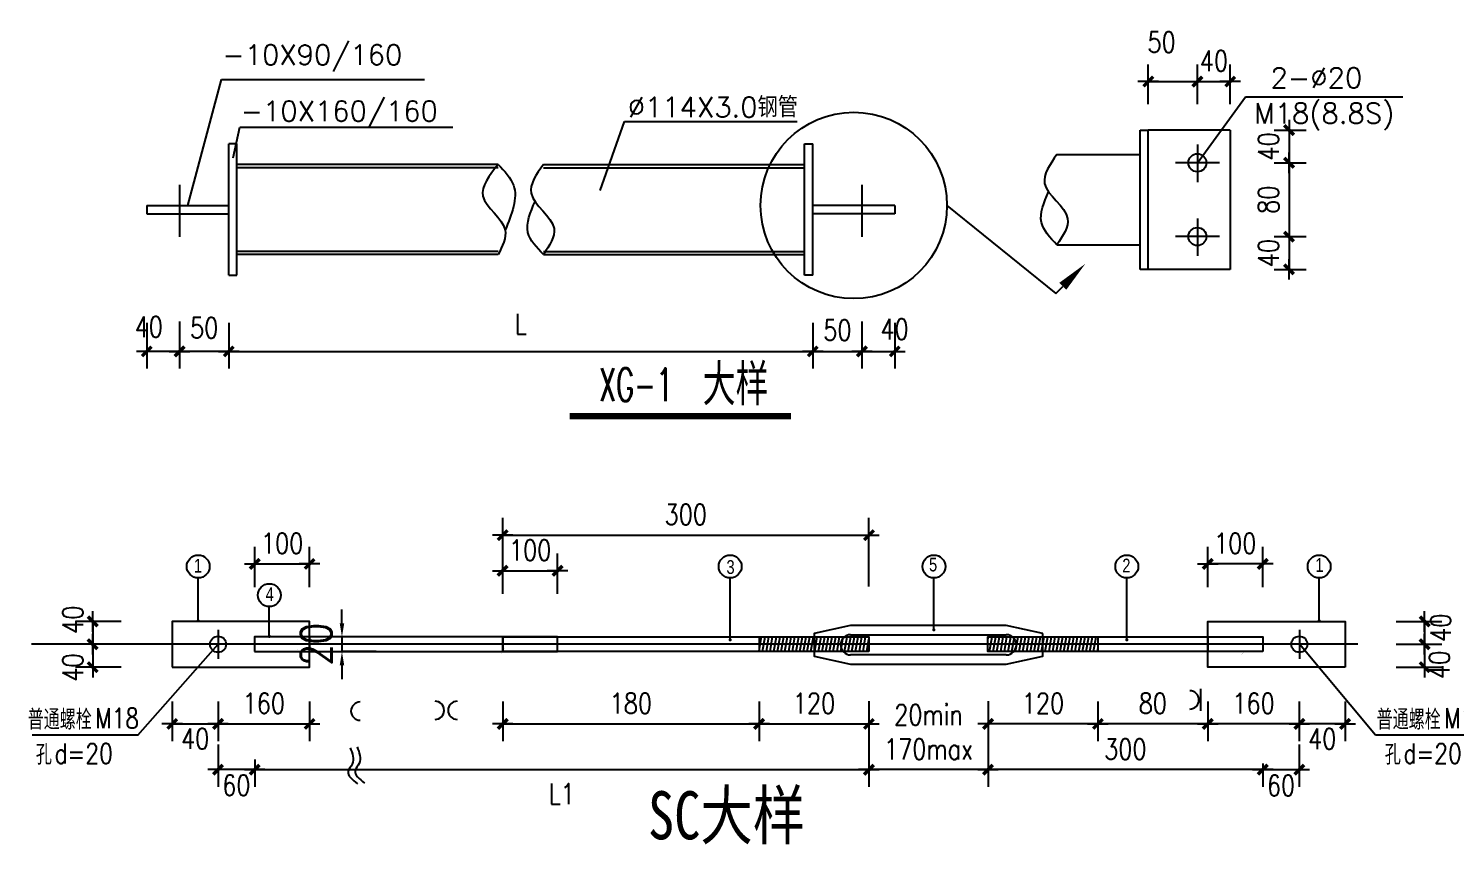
# Model space of a CAD drawing. Extents: x 31695611 to 39053694, y -59225 to 904195.
# Drawn here: x 39022464 to 39043241, y 795111 to 806994 of the extents above; entities that cross this region are included whole.
import ezdxf

# ---------------------------------------------------------------- set-up
doc = ezdxf.new("R2010")
doc.units = 0
doc.header["$LTSCALE"] = 1000
doc.header["$MEASUREMENT"] = 0
for name, pattern in [('ACAD_ISO02W100', [15, 12, -3]), ('ACAD_ISO04W100', [30.5, 24, -3, 0.5, -3]), ('CENTER', [2, 1.25, -0.25, 0.25, -0.25])]:
    doc.linetypes.add(name, pattern=pattern)
doc.layers.get('0').update_dxf_attribs({"linetype": 'CONTINUOUS'})
doc.layers.get('DEFPOINTS').update_dxf_attribs({"linetype": 'CONTINUOUS'})
for name, color, linetype in [('DIANH', 6, 'CENTER'), ('GREEN', 3, 'CONTINUOUS'), ('LAYER1', 7, 'ACAD_ISO04W100'), ('LAYER2', 3, 'CONTINUOUS'), ('LAYER3', 6, 'CONTINUOUS'), ('LAYER4', 3, 'CONTINUOUS'), ('LAYER5', 5, 'CONTINUOUS'), ('LAYER6', 4, 'CONTINUOUS'), ('PUB_DIM', 3, 'CONTINUOUS'), ('标注', 4, 'CONTINUOUS'), ('轴线', 253, 'CONTINUOUS'), ('门窗', 4, 'CONTINUOUS')]:
    doc.layers.add(name, color=color, linetype=linetype)
doc.styles.add('-宋体', font='', dxfattribs={"width": 0.8})
doc.styles.add('_HZTXT', font='txt.shx', dxfattribs={"width": 0.8, "bigfont": 'hztxt.shx'})
doc.styles.add('_SIMPLEX', font='SIMPLEX', dxfattribs={"width": 0.8})
doc.styles.add('DIM_FONT', font='SIMPLEX.shx', dxfattribs={"width": 0.8})
doc.styles.add('中西', font='romans.shx', dxfattribs={"width": 0.8, "height": 350, "bigfont": 'hztxt.shx'})
doc.styles.add('幼圆', font='SIMYOU.TTF')
doc.styles.add('标注', font='romans.shx', dxfattribs={"width": 0.8, "height": 450, "bigfont": 'hztxt.shx'})
doc.styles.get('-宋体').set_extended_font_data('SimSun')
doc.dimstyles.new('DIMN', dxfattribs={"dimtxt": 300, "dimasz": 1, "dimexe": 250, "dimexo": 300, "dimgap": 150, "dimtad": 1, "dimdec": 0, "dimzin": 0, "dimtxsty": 'DIM_FONT', "dimblk": '_DIMX', "dimcen": 0.09, "dimclrt": 7, "dimazin": 3, "dimtfac": 1, "dimtdec": 0, "dimtix": 1, "dimtmove": 0, "dimatfit": 3, "dimtolj": 1, "dimtzin": 0})
doc.dimstyles.new('ISO-25', dxfattribs={"dimtxt": 2.5, "dimasz": 200, "dimexe": 1.25, "dimexo": 0.625, "dimgap": 100, "dimtad": 1, "dimdec": 0, "dimtxsty": '标注', "dimcen": 2.5, "dimazin": 3, "dimtfac": 1, "dimtdec": 0, "dimtmove": 0, "dimatfit": 3})
pattern_1 = [(260, (39140248.58, 811597.06), (52.52308, -9.261236), [])]

# ---------------------------------------------------------------- blocks, each defined once
blk = doc.blocks.new('_DIMX')
blk.add_line((-150, 0), (150, 0))
at = {"const_width": 50}
blk.add_lwpolyline([(-70, -70), (70, 70)], dxfattribs=at)
blk = doc.blocks.new('*D38')
at = {"layer": 'DEFPOINTS', "color": 0}
for p in [(39040968, 796867), (39040435, 796534), (39040968, 796201)]:
    blk.add_point(p, dxfattribs=at)
at = {"layer": 'PUB_DIM', "color": 0}
for p, q in [((39040968, 796567), (39040968, 795951)), ((39040435, 796234), (39040435, 795951)), ((39040436, 796201), (39040967, 796201))]:
    blk.add_line(p, q, dxfattribs=at)
at = {"layer": 'PUB_DIM', "color": 0, "rotation": 180}
blk.add_blockref('_DIMX', (39040435, 796201), dxfattribs=at)
at = {"layer": 'PUB_DIM', "color": 0}
blk.add_blockref('_DIMX', (39040968, 796201), dxfattribs=at)
at = {"layer": 'PUB_DIM', "color": 7, "insert": (39040701, 795971), "char_height": 300, "attachment_point": 5, "style": 'DIM_FONT'}
blk.add_mtext('\\A1;60', dxfattribs=at)
blk = doc.blocks.new('*D39')
at = {"layer": 'DEFPOINTS', "color": 0}
for p in [(39040968, 797493), (39041635, 797493), (39040968, 796867)]:
    blk.add_point(p, dxfattribs=at)
at = {"layer": 'PUB_DIM', "color": 0}
for p, q in [((39040968, 797193), (39040968, 796617)), ((39041635, 797193), (39041635, 796617)), ((39041634, 796867), (39040969, 796867))]:
    blk.add_line(p, q, dxfattribs=at)
at = {"layer": 'PUB_DIM', "color": 0, "rotation": 180}
blk.add_blockref('_DIMX', (39040968, 796867), dxfattribs=at)
at = {"layer": 'PUB_DIM', "color": 0}
blk.add_blockref('_DIMX', (39041635, 796867), dxfattribs=at)
at = {"layer": 'PUB_DIM', "color": 7, "insert": (39041301, 796650), "char_height": 300, "attachment_point": 5, "style": 'DIM_FONT'}
blk.add_mtext('\\A1;40', dxfattribs=at)
blk = doc.blocks.new('*D40')
at = {"layer": 'DEFPOINTS', "color": 0}
for p in [(39039635, 797493), (39040968, 797493), (39039635, 796867)]:
    blk.add_point(p, dxfattribs=at)
at = {"layer": 'PUB_DIM', "color": 0}
for p, q in [((39039635, 797193), (39039635, 796617)), ((39040968, 797193), (39040968, 796617)), ((39040967, 796867), (39039636, 796867))]:
    blk.add_line(p, q, dxfattribs=at)
at = {"layer": 'PUB_DIM', "color": 0, "rotation": 180}
blk.add_blockref('_DIMX', (39039635, 796867), dxfattribs=at)
at = {"layer": 'PUB_DIM', "color": 0}
blk.add_blockref('_DIMX', (39040968, 796867), dxfattribs=at)
at = {"layer": 'PUB_DIM', "color": 7, "insert": (39040301, 797167), "char_height": 300, "attachment_point": 5, "style": 'DIM_FONT'}
blk.add_mtext('\\A1;160', dxfattribs=at)
blk = doc.blocks.new('*D62')
at = {"layer": 'DEFPOINTS', "color": 0}
for p in [(39029368, 797493), (39033101, 797493), (39033101, 796867)]:
    blk.add_point(p, dxfattribs=at)
at = {"layer": 'PUB_DIM', "color": 0}
for p, q in [((39029368, 797193), (39029368, 796617)), ((39033101, 797193), (39033101, 796617)), ((39029369, 796867), (39033100, 796867))]:
    blk.add_line(p, q, dxfattribs=at)
at = {"layer": 'PUB_DIM', "color": 0, "rotation": 180}
blk.add_blockref('_DIMX', (39029368, 796867), dxfattribs=at)
at = {"layer": 'PUB_DIM', "color": 0}
blk.add_blockref('_DIMX', (39033101, 796867), dxfattribs=at)
at = {"layer": 'PUB_DIM', "color": 7, "insert": (39031235, 797167), "char_height": 300, "attachment_point": 5, "style": 'DIM_FONT'}
blk.add_mtext('\\A1;180', dxfattribs=at)
blk = doc.blocks.new('*D63')
at = {"layer": 'DEFPOINTS', "color": 0}
for p in [(39034701, 797493), (39025757, 796647), (39034701, 796201)]:
    blk.add_point(p, dxfattribs=at)
at = {"layer": 'PUB_DIM', "color": 0}
for p, q in [((39034701, 797193), (39034701, 795951)), ((39025757, 796347), (39025757, 795951)), ((39025758, 796201), (39034700, 796201))]:
    blk.add_line(p, q, dxfattribs=at)
at = {"layer": 'PUB_DIM', "color": 0, "rotation": 180}
blk.add_blockref('_DIMX', (39025757, 796201), dxfattribs=at)
at = {"layer": 'PUB_DIM', "color": 0}
blk.add_blockref('_DIMX', (39034701, 796201), dxfattribs=at)
at = {"layer": 'PUB_DIM', "color": 7, "insert": (39030229, 795847), "char_height": 300, "attachment_point": 5, "style": 'DIM_FONT'}
blk.add_mtext('\\A1;L1', dxfattribs=at)
blk = doc.blocks.new('*D65')
at = {"layer": 'DEFPOINTS', "color": 0}
for p in [(39024186, 803006), (39024664, 803028), (39024186, 802292)]:
    blk.add_point(p, dxfattribs=at)
at = {"layer": 'PUB_DIM', "color": 0}
for p, q in [((39024186, 802706), (39024186, 802042)), ((39024664, 802728), (39024664, 802042)), ((39024663, 802292), (39024187, 802292))]:
    blk.add_line(p, q, dxfattribs=at)
at = {"layer": 'PUB_DIM', "color": 0, "rotation": 180}
blk.add_blockref('_DIMX', (39024186, 802292), dxfattribs=at)
at = {"layer": 'PUB_DIM', "color": 0}
blk.add_blockref('_DIMX', (39024664, 802292), dxfattribs=at)
at = {"layer": 'PUB_DIM', "color": 7, "insert": (39024214, 802650), "char_height": 300, "attachment_point": 5, "style": 'DIM_FONT'}
blk.add_mtext('\\A1;40', dxfattribs=at)
blk = doc.blocks.new('*D66')
at = {"layer": 'DEFPOINTS', "color": 0}
for p in [(39024664, 803028), (39025380, 803006), (39024664, 802292)]:
    blk.add_point(p, dxfattribs=at)
at = {"layer": 'PUB_DIM', "color": 0}
for p, q in [((39024664, 802728), (39024664, 802042)), ((39025380, 802706), (39025380, 802042)), ((39025379, 802292), (39024665, 802292))]:
    blk.add_line(p, q, dxfattribs=at)
at = {"layer": 'PUB_DIM', "color": 0, "rotation": 180}
blk.add_blockref('_DIMX', (39024664, 802292), dxfattribs=at)
at = {"layer": 'PUB_DIM', "color": 0}
blk.add_blockref('_DIMX', (39025380, 802292), dxfattribs=at)
at = {"layer": 'PUB_DIM', "color": 7, "insert": (39025022, 802634), "char_height": 300, "attachment_point": 5, "style": 'DIM_FONT'}
blk.add_mtext('\\A1;50', dxfattribs=at)
blk = doc.blocks.new('*D69')
at = {"color": 0, "linetype": 'CONTINUOUS'}
for p, q in [((39027028, 798333), (39027028, 798533)), ((39027528, 798133), (39027027, 798133)), ((39027028, 798133), (39027028, 797920)), ((39027528, 797920), (39027027, 797920)), ((39027028, 797720), (39027028, 797520))]:
    blk.add_line(p, q, dxfattribs=at)
for points in [[(39026995, 798333), (39027061, 798333), (39027028, 798133)], [(39026995, 797720), (39027061, 797720), (39027028, 797920)]]:
    blk.add_solid(points, dxfattribs=at)
at = {"layer": 'DEFPOINTS', "color": 0, "linetype": 'CONTINUOUS'}
for p in [(39027529, 798133), (39027028, 797920), (39027529, 797920)]:
    blk.add_point(p, dxfattribs=at)
at = {"color": 0, "linetype": 'CONTINUOUS', "insert": (39026652, 798027), "char_height": 450, "attachment_point": 5, "rotation": 90, "style": '标注'}
blk.add_mtext('20', dxfattribs=at)
blk = doc.blocks.new('*D70')
at = {"layer": 'DEFPOINTS', "color": 0}
for p in [(39024113, 798027), (39023398, 797693), (39024113, 797693)]:
    blk.add_point(p, dxfattribs=at)
at = {"layer": 'PUB_DIM', "color": 0}
for p, q in [((39023813, 798027), (39023148, 798027)), ((39023398, 798026), (39023398, 797694)), ((39023813, 797693), (39023148, 797693))]:
    blk.add_line(p, q, dxfattribs=at)
for p, rotation in [((39023398, 798027), 90), ((39023398, 797693), 270)]:
    blk.add_blockref('_DIMX', p, dxfattribs=dict(at, rotation=rotation))
at = {"layer": 'PUB_DIM', "color": 7, "insert": (39023110, 797688), "char_height": 300, "attachment_point": 5, "rotation": 90, "style": 'DIM_FONT'}
blk.add_mtext('\\A1;40', dxfattribs=at)
blk = doc.blocks.new('*D71')
at = {"layer": 'DEFPOINTS', "color": 0}
for p in [(39025223, 797493), (39026557, 797493), (39026557, 796867)]:
    blk.add_point(p, dxfattribs=at)
at = {"layer": 'PUB_DIM', "color": 0}
for p, q in [((39025223, 797193), (39025223, 796617)), ((39026557, 797193), (39026557, 796617)), ((39025224, 796867), (39026556, 796867))]:
    blk.add_line(p, q, dxfattribs=at)
at = {"layer": 'PUB_DIM', "color": 0, "rotation": 180}
blk.add_blockref('_DIMX', (39025223, 796867), dxfattribs=at)
at = {"layer": 'PUB_DIM', "color": 0}
blk.add_blockref('_DIMX', (39026557, 796867), dxfattribs=at)
at = {"layer": 'PUB_DIM', "color": 7, "insert": (39025890, 797167), "char_height": 300, "attachment_point": 5, "style": 'DIM_FONT'}
blk.add_mtext('\\A1;160', dxfattribs=at)
blk = doc.blocks.new('*D72')
at = {"layer": 'DEFPOINTS', "color": 0}
for p in [(39025223, 796867), (39025757, 796534), (39025223, 796201)]:
    blk.add_point(p, dxfattribs=at)
at = {"layer": 'PUB_DIM', "color": 0}
for p, q in [((39025223, 796567), (39025223, 795951)), ((39025756, 796201), (39025224, 796201)), ((39025757, 796234), (39025757, 795951))]:
    blk.add_line(p, q, dxfattribs=at)
at = {"layer": 'PUB_DIM', "color": 0, "rotation": 180}
blk.add_blockref('_DIMX', (39025223, 796201), dxfattribs=at)
at = {"layer": 'PUB_DIM', "color": 0}
blk.add_blockref('_DIMX', (39025757, 796201), dxfattribs=at)
at = {"layer": 'PUB_DIM', "color": 7, "insert": (39025490, 795973), "char_height": 300, "attachment_point": 5, "style": 'DIM_FONT'}
blk.add_mtext('\\A1;60', dxfattribs=at)
blk = doc.blocks.new('*D73')
at = {"layer": 'DEFPOINTS', "color": 0}
for p in [(39024557, 797493), (39025223, 797493), (39025223, 796867)]:
    blk.add_point(p, dxfattribs=at)
at = {"layer": 'PUB_DIM', "color": 0}
for p, q in [((39024557, 797193), (39024557, 796617)), ((39025223, 797193), (39025223, 796617)), ((39024558, 796867), (39025222, 796867))]:
    blk.add_line(p, q, dxfattribs=at)
at = {"layer": 'PUB_DIM', "color": 0, "rotation": 180}
blk.add_blockref('_DIMX', (39024557, 796867), dxfattribs=at)
at = {"layer": 'PUB_DIM', "color": 0}
blk.add_blockref('_DIMX', (39025223, 796867), dxfattribs=at)
at = {"layer": 'PUB_DIM', "color": 7, "insert": (39024890, 796652), "char_height": 300, "attachment_point": 5, "style": 'DIM_FONT'}
blk.add_mtext('\\A1;40', dxfattribs=at)
blk = doc.blocks.new('*D74')
at = {"layer": 'DEFPOINTS', "color": 0}
for p in [(39030168, 799098), (39029368, 798461), (39030168, 798461)]:
    blk.add_point(p, dxfattribs=at)
at = {"layer": 'PUB_DIM', "color": 0}
for p, q in [((39029368, 798761), (39029368, 799348)), ((39030168, 798761), (39030168, 799348)), ((39029367, 799098), (39029366, 799098)), ((39029368, 799098), (39030168, 799098)), ((39030169, 799098), (39030170, 799098))]:
    blk.add_line(p, q, dxfattribs=at)
blk.add_blockref('_DIMX', (39029368, 799098), dxfattribs=at)
at = {"layer": 'PUB_DIM', "color": 0, "rotation": 180}
blk.add_blockref('_DIMX', (39030168, 799098), dxfattribs=at)
at = {"layer": 'PUB_DIM', "color": 7, "insert": (39029768, 799398), "char_height": 300, "attachment_point": 5, "style": 'DIM_FONT'}
blk.add_mtext('\\A1;100', dxfattribs=at)
blk = doc.blocks.new('*D75')
at = {"layer": 'DEFPOINTS', "color": 0}
for p in [(39024113, 798360), (39023398, 798027), (39024113, 798027)]:
    blk.add_point(p, dxfattribs=at)
at = {"layer": 'PUB_DIM', "color": 0}
for p, q in [((39023813, 798360), (39023148, 798360)), ((39023398, 798359), (39023398, 798028)), ((39023813, 798027), (39023148, 798027))]:
    blk.add_line(p, q, dxfattribs=at)
for p, rotation in [((39023398, 798360), 90), ((39023398, 798027), 270)]:
    blk.add_blockref('_DIMX', p, dxfattribs=dict(at, rotation=rotation))
at = {"layer": 'PUB_DIM', "color": 7, "insert": (39023110, 798385), "char_height": 300, "attachment_point": 5, "rotation": 90, "style": 'DIM_FONT'}
blk.add_mtext('\\A1;40', dxfattribs=at)
blk = doc.blocks.new('*D76')
at = {"layer": 'DEFPOINTS', "color": 0}
for p in [(39026557, 799197), (39025757, 798560), (39026557, 798560)]:
    blk.add_point(p, dxfattribs=at)
at = {"layer": 'PUB_DIM', "color": 0}
for p, q in [((39025757, 798860), (39025757, 799447)), ((39026557, 798860), (39026557, 799447)), ((39025756, 799197), (39025755, 799197)), ((39025757, 799197), (39026557, 799197)), ((39026558, 799197), (39026559, 799197))]:
    blk.add_line(p, q, dxfattribs=at)
blk.add_blockref('_DIMX', (39025757, 799197), dxfattribs=at)
at = {"layer": 'PUB_DIM', "color": 0, "rotation": 180}
blk.add_blockref('_DIMX', (39026557, 799197), dxfattribs=at)
at = {"layer": 'PUB_DIM', "color": 7, "insert": (39026157, 799497), "char_height": 300, "attachment_point": 5, "style": 'DIM_FONT'}
blk.add_mtext('\\A1;100', dxfattribs=at)
blk = doc.blocks.new('*D77')
at = {"layer": 'DEFPOINTS', "color": 0}
for p in [(39039962, 806222), (39039485, 805595), (39039962, 805595)]:
    blk.add_point(p, dxfattribs=at)
at = {"layer": 'PUB_DIM', "color": 0}
for p, q in [((39039485, 805895), (39039485, 806472)), ((39039962, 805895), (39039962, 806472)), ((39039484, 806222), (39039483, 806222)), ((39039485, 806222), (39039962, 806222)), ((39039963, 806222), (39039964, 806222))]:
    blk.add_line(p, q, dxfattribs=at)
blk.add_blockref('_DIMX', (39039485, 806222), dxfattribs=at)
at = {"layer": 'PUB_DIM', "color": 0, "rotation": 180}
blk.add_blockref('_DIMX', (39039962, 806222), dxfattribs=at)
at = {"layer": 'PUB_DIM', "color": 7, "insert": (39039724, 806522), "char_height": 300, "attachment_point": 5, "style": 'DIM_FONT'}
blk.add_mtext('\\A1;40', dxfattribs=at)
blk = doc.blocks.new('*D81')
at = {"layer": 'DEFPOINTS', "color": 0}
for p in [(39038035, 797493), (39039635, 797493), (39038035, 796867)]:
    blk.add_point(p, dxfattribs=at)
at = {"layer": 'PUB_DIM', "color": 0}
for p, q in [((39038035, 797193), (39038035, 796617)), ((39039635, 797193), (39039635, 796617)), ((39039634, 796867), (39038036, 796867))]:
    blk.add_line(p, q, dxfattribs=at)
at = {"layer": 'PUB_DIM', "color": 0, "rotation": 180}
blk.add_blockref('_DIMX', (39038035, 796867), dxfattribs=at)
at = {"layer": 'PUB_DIM', "color": 0}
blk.add_blockref('_DIMX', (39039635, 796867), dxfattribs=at)
at = {"layer": 'PUB_DIM', "color": 7, "insert": (39038835, 797167), "char_height": 300, "attachment_point": 5, "style": 'DIM_FONT'}
blk.add_mtext('\\A1;80', dxfattribs=at)
blk = doc.blocks.new('*D82')
at = {"layer": 'DEFPOINTS', "color": 0}
for p in [(39036435, 797493), (39038035, 797493), (39036435, 796867)]:
    blk.add_point(p, dxfattribs=at)
at = {"layer": 'PUB_DIM', "color": 0}
for p, q in [((39036435, 797193), (39036435, 796617)), ((39038035, 797193), (39038035, 796617)), ((39038034, 796867), (39036436, 796867))]:
    blk.add_line(p, q, dxfattribs=at)
at = {"layer": 'PUB_DIM', "color": 0, "rotation": 180}
blk.add_blockref('_DIMX', (39036435, 796867), dxfattribs=at)
at = {"layer": 'PUB_DIM', "color": 0}
blk.add_blockref('_DIMX', (39038035, 796867), dxfattribs=at)
at = {"layer": 'PUB_DIM', "color": 7, "insert": (39037235, 797167), "char_height": 300, "attachment_point": 5, "style": 'DIM_FONT'}
blk.add_mtext('\\A1;120', dxfattribs=at)
blk = doc.blocks.new('*D83')
at = {"layer": 'DEFPOINTS', "color": 0}
for p in [(39034701, 797498), (39036435, 797498), (39034701, 796201)]:
    blk.add_point(p, dxfattribs=at)
at = {"layer": 'PUB_DIM', "color": 0}
for p, q in [((39034701, 797198), (39034701, 795951)), ((39036435, 797198), (39036435, 795951)), ((39036434, 796201), (39034702, 796201))]:
    blk.add_line(p, q, dxfattribs=at)
at = {"layer": 'PUB_DIM', "color": 0, "rotation": 180}
blk.add_blockref('_DIMX', (39034701, 796201), dxfattribs=at)
at = {"layer": 'PUB_DIM', "color": 0}
blk.add_blockref('_DIMX', (39036435, 796201), dxfattribs=at)
at = {"layer": 'PUB_DIM', "color": 7, "insert": (39035568, 796751), "char_height": 300, "attachment_point": 5, "style": 'DIM_FONT'}
blk.add_mtext('\\A1;20min\\P170max', dxfattribs=at)
blk = doc.blocks.new('*D84')
at = {"layer": 'DEFPOINTS', "color": 0}
for p in [(39033101, 797493), (39034701, 797493), (39034701, 796867)]:
    blk.add_point(p, dxfattribs=at)
at = {"layer": 'PUB_DIM', "color": 0}
for p, q in [((39033101, 797193), (39033101, 796617)), ((39034701, 797193), (39034701, 796617)), ((39033102, 796867), (39034700, 796867))]:
    blk.add_line(p, q, dxfattribs=at)
at = {"layer": 'PUB_DIM', "color": 0, "rotation": 180}
blk.add_blockref('_DIMX', (39033101, 796867), dxfattribs=at)
at = {"layer": 'PUB_DIM', "color": 0}
blk.add_blockref('_DIMX', (39034701, 796867), dxfattribs=at)
at = {"layer": 'PUB_DIM', "color": 7, "insert": (39033901, 797167), "char_height": 300, "attachment_point": 5, "style": 'DIM_FONT'}
blk.add_mtext('\\A1;120', dxfattribs=at)
blk = doc.blocks.new('*D85')
at = {"layer": 'DEFPOINTS', "color": 0}
for p in [(39036435, 797488), (39040435, 796592), (39036435, 796201)]:
    blk.add_point(p, dxfattribs=at)
at = {"layer": 'PUB_DIM', "color": 0}
for p, q in [((39036435, 797188), (39036435, 795951)), ((39040434, 796201), (39036436, 796201)), ((39040435, 796292), (39040435, 795951))]:
    blk.add_line(p, q, dxfattribs=at)
at = {"layer": 'PUB_DIM', "color": 0, "rotation": 180}
blk.add_blockref('_DIMX', (39036435, 796201), dxfattribs=at)
at = {"layer": 'PUB_DIM', "color": 0}
blk.add_blockref('_DIMX', (39040435, 796201), dxfattribs=at)
at = {"layer": 'PUB_DIM', "color": 7, "insert": (39038435, 796501), "char_height": 300, "attachment_point": 5, "style": 'DIM_FONT'}
blk.add_mtext('\\A1;300', dxfattribs=at)
blk = doc.blocks.new('*D86')
at = {"layer": 'DEFPOINTS', "color": 0}
for p in [(39040304, 805039), (39040304, 803964), (39040818, 803964)]:
    blk.add_point(p, dxfattribs=at)
at = {"layer": 'PUB_DIM', "color": 0}
for p, q in [((39040604, 805039), (39041068, 805039)), ((39040818, 805038), (39040818, 803965)), ((39040604, 803964), (39041068, 803964))]:
    blk.add_line(p, q, dxfattribs=at)
for p, rotation in [((39040818, 805039), 90), ((39040818, 803964), 270)]:
    blk.add_blockref('_DIMX', p, dxfattribs=dict(at, rotation=rotation))
at = {"layer": 'PUB_DIM', "color": 7, "insert": (39040518, 804501), "char_height": 300, "attachment_point": 5, "rotation": 90, "style": 'DIM_FONT'}
blk.add_mtext('\\A1;80', dxfattribs=at)
blk = doc.blocks.new('*D87')
at = {"layer": 'DEFPOINTS', "color": 0}
for p in [(39040304, 805516), (39040304, 805039), (39040818, 805039)]:
    blk.add_point(p, dxfattribs=at)
at = {"layer": 'PUB_DIM', "color": 0}
for p, q in [((39040604, 805516), (39041068, 805516)), ((39040818, 805517), (39040818, 805518)), ((39040818, 805516), (39040818, 805039)), ((39040604, 805039), (39041068, 805039)), ((39040818, 805038), (39040818, 805037))]:
    blk.add_line(p, q, dxfattribs=at)
for p, rotation in [((39040818, 805516), 270), ((39040818, 805039), 90)]:
    blk.add_blockref('_DIMX', p, dxfattribs=dict(at, rotation=rotation))
at = {"layer": 'PUB_DIM', "color": 7, "insert": (39040518, 805277), "char_height": 300, "attachment_point": 5, "rotation": 90, "style": 'DIM_FONT'}
blk.add_mtext('\\A1;40', dxfattribs=at)
blk = doc.blocks.new('*D88')
at = {"layer": 'DEFPOINTS', "color": 0}
for p in [(39040305, 803964), (39040304, 803487), (39040818, 803487)]:
    blk.add_point(p, dxfattribs=at)
at = {"layer": 'PUB_DIM', "color": 0}
for p, q in [((39040605, 803964), (39041068, 803964)), ((39040818, 803965), (39040818, 803966)), ((39040818, 803964), (39040818, 803487)), ((39040604, 803487), (39041068, 803487)), ((39040818, 803486), (39040818, 803485))]:
    blk.add_line(p, q, dxfattribs=at)
for p, rotation in [((39040818, 803964), 270), ((39040818, 803487), 90)]:
    blk.add_blockref('_DIMX', p, dxfattribs=dict(at, rotation=rotation))
at = {"layer": 'PUB_DIM', "color": 7, "insert": (39040518, 803725), "char_height": 300, "attachment_point": 5, "rotation": 90, "style": 'DIM_FONT'}
blk.add_mtext('\\A1;40', dxfattribs=at)
blk = doc.blocks.new('*D89')
at = {"layer": 'DEFPOINTS', "color": 0}
for p in [(39039635, 799197), (39039635, 798560), (39040435, 798560)]:
    blk.add_point(p, dxfattribs=at)
at = {"layer": 'PUB_DIM', "color": 0}
for p, q in [((39039635, 798860), (39039635, 799447)), ((39040435, 798860), (39040435, 799447)), ((39039634, 799197), (39039633, 799197)), ((39040435, 799197), (39039635, 799197)), ((39040436, 799197), (39040437, 799197))]:
    blk.add_line(p, q, dxfattribs=at)
blk.add_blockref('_DIMX', (39039635, 799197), dxfattribs=at)
at = {"layer": 'PUB_DIM', "color": 0, "rotation": 180}
blk.add_blockref('_DIMX', (39040435, 799197), dxfattribs=at)
at = {"layer": 'PUB_DIM', "color": 7, "insert": (39040035, 799497), "char_height": 300, "attachment_point": 5, "style": 'DIM_FONT'}
blk.add_mtext('\\A1;100', dxfattribs=at)
blk = doc.blocks.new('*D93')
at = {"layer": 'DEFPOINTS', "color": 0}
for p in [(39042079, 798027), (39042079, 797693), (39042793, 797693)]:
    blk.add_point(p, dxfattribs=at)
at = {"layer": 'PUB_DIM', "color": 0}
for p, q in [((39042379, 798027), (39043043, 798027)), ((39042793, 798026), (39042793, 797694)), ((39042379, 797693), (39043043, 797693))]:
    blk.add_line(p, q, dxfattribs=at)
for p, rotation in [((39042793, 798027), 90), ((39042793, 797693), 270)]:
    blk.add_blockref('_DIMX', p, dxfattribs=dict(at, rotation=rotation))
at = {"layer": 'PUB_DIM', "color": 7, "insert": (39043007, 797727), "char_height": 300, "attachment_point": 5, "rotation": 90, "style": 'DIM_FONT'}
blk.add_mtext('\\A1;40', dxfattribs=at)
blk = doc.blocks.new('*D94')
at = {"layer": 'DEFPOINTS', "color": 0}
for p in [(39042079, 798360), (39042079, 798027), (39042793, 798027)]:
    blk.add_point(p, dxfattribs=at)
at = {"layer": 'PUB_DIM', "color": 0}
for p, q in [((39042379, 798360), (39043043, 798360)), ((39042793, 798359), (39042793, 798028)), ((39042379, 798027), (39043043, 798027))]:
    blk.add_line(p, q, dxfattribs=at)
for p, rotation in [((39042793, 798360), 90), ((39042793, 798027), 270)]:
    blk.add_blockref('_DIMX', p, dxfattribs=dict(at, rotation=rotation))
at = {"layer": 'PUB_DIM', "color": 7, "insert": (39043026, 798268), "char_height": 300, "attachment_point": 5, "rotation": 90, "style": 'DIM_FONT'}
blk.add_mtext('\\A1;40', dxfattribs=at)

msp = doc.modelspace()

# ---------------------------------------------------------------- hatches: boundary and pattern name
at = {"layer": 'LAYER5', "linetype": 'CONTINUOUS'}
h = msp.add_hatch(dxfattribs=at)
h.set_pattern_fill('_U', color=5, scale=53.333333, angle=260, style=0, pattern_type=0)
h.set_pattern_definition(pattern_1)
h.paths.add_polyline_path([(39034701.4, 797920.1), (39034701.4, 798133.4), (39033101.4, 798133.4), (39033101.4, 797920.1)])
h = msp.add_hatch(dxfattribs=at)
h.set_pattern_fill('_U', color=5, scale=53.333333, angle=260, style=0, pattern_type=0)
h.set_pattern_definition(pattern_1)
h.paths.add_polyline_path([(39036434.8, 798133.4), (39036434.8, 797920.1), (39038034.8, 797920.1), (39038034.8, 798133.4)])

# ---------------------------------------------------------------- linework, layer by layer
for p, q in [((39038649.2, 803486.6), (39038649.2, 805516.2)), ((39038649.2, 805516.2), (39038768.6, 805516.2)), ((39039962.5, 805516.2), (39038768.6, 805516.2)), ((39038768.6, 803486.6), (39038768.6, 805516.2)), ((39039962.5, 805516.2), (39039962.5, 803486.6)), ((39025379.9, 803402.5), (39025379.9, 805312.7)), ((39025499.3, 805312.7), (39025379.9, 805312.7)), ((39025499.3, 803402.5), (39025499.3, 805312.7)), ((39033764, 803402.5), (39033764, 805312.7)), ((39033764, 805312.7), (39033883.4, 805312.7)), ((39033883.4, 803402.5), (39033883.4, 805312.7)), ((39037437.9, 805158.1), (39038649.2, 805158.1)), ((39029302.4, 805014.3), (39025499.3, 805014.3)), ((39029960.9, 805014.3), (39033764, 805014.3)), ((39024186, 804417.3), (39025379.9, 804417.3)), ((39024186, 804417.3), (39024186, 804297.9)), ((39024186, 804297.9), (39025379.9, 804297.9)), ((39035077.3, 804417.3), (39033883.4, 804417.3)), ((39035077.3, 804297.9), (39033883.4, 804297.9)), ((39035077.3, 804417.3), (39035077.3, 804297.9)), ((39029302.4, 803701), (39025499.3, 803701)), ((39029960.9, 803701), (39033764, 803701)), ((39037437.9, 803844.8), (39038649.2, 803844.8)), ((39039962.5, 803486.6), (39038768.6, 803486.6)), ((39025379.9, 803402.5), (39025499.3, 803402.5)), ((39033883.4, 803402.5), (39033764, 803402.5))]:
    msp.add_line(p, q)
at = {"linetype": 'ACAD_ISO02W100'}
for p, q in [((39029302.4, 804966.3), (39025499.3, 804966.3)), ((39029960.9, 804966.3), (39033764, 804966.3)), ((39029302.4, 803749), (39025499.3, 803749)), ((39029960.9, 803749), (39033764, 803749))]:
    msp.add_line(p, q, dxfattribs=at)
at = {"linetype": 'CONTINUOUS', "const_width": 96}
msp.add_lwpolyline([(39030344.7, 801348.7), (39033564, 801348.7)], dxfattribs=at)
for centre in [(39039484.9, 805038.7), (39039484.9, 803964.2)]:
    msp.add_circle(centre, 131.3)
at = {"layer": 'DIANH'}
for p, q in [((39024663.5, 804720.3), (39024663.5, 803959)), ((39034599.8, 804720.3), (39034599.8, 803959))]:
    msp.add_line(p, q, dxfattribs=at)
at = {"layer": 'GREEN'}
for p, q in [((39024782.9, 804417.3), (39025274.5, 806254.1)), ((39025274.5, 806254.1), (39028232, 806254.1)), ((39039484.9, 805038.7), (39040185.3, 805997.2)), ((39040185.3, 805997.2), (39042476.9, 805997.2)), ((39025442.4, 805113.5), (39025540.3, 805557.6)), ((39025540.3, 805557.6), (39028643.1, 805557.6)), ((39030786.9, 804634.5), (39031141.3, 805638.4)), ((39031141.3, 805638.4), (39033656.7, 805638.4)), ((39035837.1, 804417.3), (39037421, 803137.3)), ((39038768.6, 803486.6), (39038649.2, 803486.6)), ((39037421, 803137.3), (39037522.8, 803239.2)), ((39037522.8, 803239.2), (39037522.8, 803239.2))]:
    msp.add_line(p, q, dxfattribs=at)
msp.add_lwpolyline([(39037522.8, 803239.2, 144, 0, 0), (39037850.6, 803567, 0, 0, 0)], format="xyseb", dxfattribs=at)
msp.add_circle((39034480.4, 804417.3), 1356.7, dxfattribs=at)
for points in [[(39037437.9, 805158.1), (39037259.6, 804738), (39037593.9, 804226.9), (39037437.9, 803844.8)], [(39029302.4, 805014.3), (39029081.4, 804551.5), (39029403.6, 804059.9), (39029302.4, 803701)], [(39029960.9, 805014.3), (39029782.6, 804594.2), (39030116.9, 804083.1), (39029960.9, 803701)]]:
    msp.add_spline(points, degree=3, dxfattribs=at)
at = {"layer": 'LAYER1', "linetype": 'CENTER', "ltscale": 1000}
for p, q in [((39025223.3, 798235.9), (39025223.3, 797816)), ((39041820.7, 798026.7), (39022509.6, 798026.7))]:
    msp.add_line(p, q, dxfattribs=at)
at = {"layer": 'LAYER1'}
msp.add_line((39038034.8, 798133.4), (39038034.8, 797920.1), dxfattribs=at)
at = {"layer": 'LAYER1', "color": 1, "linetype": 'CENTER', "ltscale": 100}
msp.add_line((39040968.1, 798235.9), (39040968.1, 797816), dxfattribs=at)
at = {"layer": 'LAYER2', "linetype": 'CONTINUOUS'}
for points in [[(39024556.6, 797693.4), (39026556.6, 797693.4), (39026556.6, 798360.1), (39024556.6, 798360.1)], [(39041634.8, 797693.4), (39039634.8, 797693.4), (39039634.8, 798360.1), (39041634.8, 798360.1)]]:
    msp.add_lwpolyline(points, close=True, dxfattribs=at)
for points in [[(39037234.8, 798185.7), (39036701.4, 798299), (39034434.8, 798299), (39033901.4, 798185.7), (39033901.4, 797852.4), (39034434.8, 797739), (39036701.4, 797739), (39037234.8, 797852.4), (39037234.8, 798185.7)], [(39034434.8, 798165.7), (39036701.4, 798165.7)], [(39036701.4, 797872.4), (39034434.8, 797872.4)]]:
    msp.add_lwpolyline(points, dxfattribs=at)
for centre, start, end in [((39034434.8, 798019), 90, 270), ((39036701.4, 798019), 270, 90)]:
    msp.add_arc(centre, 146.7, start, end, dxfattribs=at)
at = {"layer": 'LAYER3', "linetype": 'CONTINUOUS'}
msp.add_line((39033101.4, 798133.4), (39033101.4, 797920.1), dxfattribs=at)
for points in [[(39026556.6, 797920.1), (39029368.1, 797920.1), (39029368.1, 798133.4), (39026556.6, 798133.4)], [(39034701.4, 797920.1), (39029368.1, 797920.1), (39029368.1, 798133.4), (39034701.4, 798133.4)], [(39039634.8, 797920.1), (39036434.8, 797920.1), (39036434.8, 798133.4), (39039634.8, 798133.4)]]:
    msp.add_lwpolyline(points, close=True, dxfattribs=at)
at = {"layer": 'LAYER4', "linetype": 'CONTINUOUS'}
for p, q in [((39024053.8, 796703.4), (39025223.3, 798026.7)), ((39042078.7, 796703.4), (39040968.1, 798026.7)), ((39039534.8, 797057.2), (39039534.8, 797377.2)), ((39039534.8, 797057.2), (39039534.8, 797377.2)), ((39024053.8, 796703.4), (39022517.4, 796703.4)), ((39043615.1, 796703.4), (39042078.7, 796703.4))]:
    msp.add_line(p, q, dxfattribs=at)
for points in [[(39026405, 797908.7, 0, 28, 0), (39026563.2, 797671.6, 0, 0, 0), (39026967.5, 797053.1, 0, 0, 0), (39027407.9, 797053.1, 0, 0, 0)], [(39029368.1, 797920.1, 0, 28, 0), (39029209.9, 797683, 0, 0, 0), (39028805.6, 797064.5, 0, 0, 0), (39028327.5, 797064.5, 0, 0, 0)], [(39040153.8, 797908.7, 0, 28, 0), (39039995.6, 797671.6, 0, 0, 0), (39039698.6, 797217.2, 0, 0, 0), (39039258.2, 797217.2, 0, 0, 0)]]:
    msp.add_lwpolyline(points, format="xyseb", dxfattribs=at)
for centre, start, end in [((39039373.3, 797217.2), 270, 90), ((39027292.8, 797053.1), 90, 270), ((39028383.1, 797064.5), 270, 90), ((39028706.2, 797064.5), 90, 270)]:
    msp.add_arc(centre, 133.3, start, end, dxfattribs=at)
at = {"layer": 'LAYER5', "color": 5, "ltscale": 10}
for points in [[(39025756.6, 797920.1), (39026556.6, 797920.1), (39026556.6, 798133.4), (39025756.6, 798133.4)], [(39040434.8, 797920.1), (39039634.8, 797920.1), (39039634.8, 798133.4), (39040434.8, 798133.4)]]:
    msp.add_lwpolyline(points, close=True, dxfattribs=at)
at = {"layer": 'LAYER5', "color": 5, "linetype": 'CONTINUOUS'}
msp.add_lwpolyline([(39029368.1, 797920.1), (39030168.1, 797920.1), (39030168.1, 798133.4), (39029368.1, 798133.4)], close=True, dxfattribs=at)
at = {"layer": 'LAYER6', "color": 4}
for p, q in [((39024934.8, 798367.9), (39024934.8, 798993.2)), ((39032680.4, 798091.5), (39032680.4, 798993.2)), ((39035646.9, 798237.7), (39035646.9, 798993.2)), ((39038455.8, 798091.5), (39038455.8, 798993.2)), ((39041256.6, 798367.9), (39041256.6, 798993.2)), ((39025970.3, 798142), (39025970.3, 798575.2))]:
    msp.add_line(p, q, dxfattribs=at)
at = {"layer": 'LAYER6', "color": 4, "const_width": 20}
for points in [[(39024921.4, 798367.9, -1), (39024948.1, 798367.9, -1)], [(39041270, 798367.9, 1), (39041243.3, 798367.9, 1)], [(39025983.6, 798142, 1), (39025957, 798142, 1)], [(39035660.2, 798237.7, 1), (39035633.5, 798237.7, 1)], [(39038469.1, 798091.5, 1), (39038442.5, 798091.5, 1)]]:
    msp.add_lwpolyline(points, format="xyb", close=True, dxfattribs=at)
at = {"layer": 'LAYER6', "color": 4, "linetype": 'CONTINUOUS', "const_width": 20}
msp.add_lwpolyline([(39032667, 798091.5, -1), (39032693.7, 798091.5, -1)], format="xyb", close=True, dxfattribs=at)
at = {"layer": 'LAYER6', "color": 4}
for centre, radius in [((39024934.8, 799159.9), 166.7), ((39032680.4, 799159.9), 166.7), ((39035646.9, 799159.9), 166.7), ((39038455.8, 799159.9), 166.7), ((39041256.6, 799159.9), 166.7), ((39025970.3, 798741.8), 166.7), ((39025223.3, 798026.7), 116.7), ((39040968.1, 798026.7), 116.7)]:
    msp.add_circle(centre, radius, dxfattribs=at)
at = {"layer": '标注'}
for points in [[(39029302.4, 805014.3), (39029525.3, 804712.9), (39029403.6, 804059.9)], [(39037437.9, 803844.8), (39037213.6, 804169.6), (39037316.2, 804617.7)], [(39029960.9, 803701), (39029736.7, 804025.8), (39029839.2, 804473.9)]]:
    msp.add_spline(points, degree=3, dxfattribs=at)
at = {"layer": '标注', "linetype": 'CONTINUOUS'}
for points in [[(39027147, 796520.3), (39027175.6, 796280.3), (39027118.5, 796177.5), (39027255.7, 795994.7)], [(39027248.6, 796531.6), (39027277.2, 796291.6), (39027220, 796188.8), (39027357.2, 796005.9)]]:
    msp.add_spline(points, degree=3, dxfattribs=at)
at = {"layer": '轴线'}
for p, q in [((39039484.9, 805304.4), (39039484.9, 804757.8)), ((39039803.3, 805038.7), (39039162.7, 805038.7)), ((39039484.9, 804229.9), (39039484.9, 803683.3)), ((39039803.3, 803964.2), (39039162.7, 803964.2))]:
    msp.add_line(p, q, dxfattribs=at)

# ---------------------------------------------------------------- texts
for s, height, style, width, p in [('XG-1', 480, '_SIMPLEX', 0.6, (39030774.3, 801567.9)), ('大样', 600, '_HZTXT', 0.8, (39032279.7, 801506.1)), ('SC大样', 700, '-宋体', 0.8, (39031484.4, 795186.9))]:
    msp.add_text(s, height=height, dxfattribs=dict(style=style, width=width)).set_placement(p)
at = {"layer": 'LAYER6', "color": 4, "style": '幼圆', "width": 0.8}
for s, p in [('1', (39024873.5, 799071.2)), ('3', (39032626.5, 799051.8)), ('5', (39035576, 799088)), ('2', (39038390.5, 799074)), ('1', (39041201.9, 799081.9)), ('4', (39025916, 798657.7))]:
    msp.add_text(s, height=200, dxfattribs=at).set_placement(p)
at = {"layer": '标注', "style": '中西', "width": 0.8}
for s, height, p in [('普通螺栓', 291.67, (39022452.1, 796783.8)), ('M18', 291.67, (39023433.2, 796803.1)), ('普通螺栓', 291.67, (39042093.7, 796783.8)), ('M18', 291.67, (39043074.9, 796803.1)), ('孔', 291.7, (39022571.1, 796273.9)), ('d=20', 291.67, (39022841.1, 796290.3)), ('孔', 291.7, (39042212.7, 796273.9)), ('d=20', 291.67, (39042482.7, 796290.3))]:
    msp.add_text(s, height=height, dxfattribs=at).set_placement(p)
at = {"layer": '门窗', "style": '中西'}
for s, p in [('-10X90/160', (39025285.3, 806464.3)), ('2-%%C20', (39040549, 806129.6)), ('-10X160/160', (39025551.2, 805644.6)), ('%%C114X3.0钢管', (39031189.4, 805702.4)), ('M18(8.8S)', (39040307.7, 805612.9))]:
    msp.add_text(s, height=294, dxfattribs=at).set_placement(p)

# ---------------------------------------------------------------- dimensions: what is measured, and where the dimension line sits
at = {"linetype": 'CONTINUOUS'}
dim = msp.add_linear_dim(base=(39027028.1, 797920.1), p1=(39027528.6, 798133.4), p2=(39027528.6, 797920.1), angle=270, text='20', dimstyle='ISO-25', dxfattribs=at)
dim.commit()
dim.dimension.update_dxf_attribs({"geometry": '*D69', "text_midpoint": (39026651.8, 798026.7)})
at = {"layer": 'PUB_DIM'}
for base, p1, p2, location, text in [((39039484.9, 806222.3), (39038768.6, 805594.6), (39039484.9, 805594.6), (39038963, 806797.3), '50'), ((39033883.4, 802292.2), (39025379.9, 803006.3), (39033883.4, 803006.3), (39029631.6, 802690.7), 'L'), ((39034599.8, 802292.2), (39033883.4, 803006.3), (39034599.8, 803027.6), (39034241.6, 802601.3), '50'), ((39035077.3, 802292.2), (39034599.8, 803027.6), (39035077.3, 803006.3), (39035073.9, 802617.6), '40')]:
    msp.add_linear_dim(base=base, p1=p1, p2=p2, location=location, text=text, dimstyle='DIMN', dxfattribs=at).render()
dim = msp.add_linear_dim(base=(39039962.5, 806222.3), p1=(39039484.9, 805594.6), p2=(39039962.5, 805594.6), text='40', dimstyle='DIMN', dxfattribs=at)
dim.commit()
dim.dimension.update_dxf_attribs({"geometry": '*D77', "text_midpoint": (39039723.7, 806522.3)})
for base, p1, p2, angle, text, picture, middle in [((39040817.7, 805038.7), (39040304.4, 805516.2), (39040304.4, 805038.7), 90, '40', '*D87', (39040517.7, 805277.5)), ((39040817.7, 803964.2), (39040304.4, 805038.7), (39040304.4, 803964.2), 90, '80', '*D86', (39040517.7, 804501.4)), ((39040817.7, 803486.6), (39040304.7, 803964.2), (39040304.4, 803486.6), 90, '40', '*D88', (39040517.7, 803725.4)), ((39026556.6, 799196.6), (39025756.6, 798560.1), (39026556.6, 798560.1), 180, '100', '*D76', (39026156.6, 799496.6)), ((39030168.1, 799097.7), (39029368.1, 798461.3), (39030168.1, 798461.3), 180, '100', '*D74', (39029768.1, 799397.7)), ((39039634.8, 799196.6), (39040434.8, 798560.1), (39039634.8, 798560.1), 180, '100', '*D89', (39040034.8, 799496.6)), ((39026556.6, 796867.3), (39025223.3, 797493.4), (39026556.6, 797493.4), 180, '160', '*D71', (39025890, 797167.3)), ((39033101.4, 796867.3), (39029368.1, 797493.4), (39033101.4, 797493.4), 180, '180', '*D62', (39031234.8, 797167.3)), ((39034701.4, 796867.3), (39033101.4, 797493.4), (39034701.4, 797493.4), 180, '120', '*D84', (39033901.4, 797167.3)), ((39034701.4, 796200.6), (39036434.8, 797498.1), (39034701.4, 797498.1), 180, '20min\\P170max', '*D83', (39035568.1, 796750.6)), ((39036434.8, 796867.3), (39038034.8, 797493.4), (39036434.8, 797493.4), 180, '120', '*D82', (39037234.8, 797167.3)), ((39036434.8, 796200.6), (39040434.8, 796591.7), (39036434.8, 797487.5), 180, '300', '*D85', (39038434.8, 796500.6)), ((39038034.8, 796867.3), (39039634.8, 797493.4), (39038034.8, 797493.4), 180, '80', '*D81', (39038834.8, 797167.3)), ((39039634.8, 796867.3), (39040968.1, 797493.4), (39039634.8, 797493.4), 180, '160', '*D40', (39040301.4, 797167.3))]:
    dim = msp.add_linear_dim(base=base, p1=p1, p2=p2, angle=angle, text=text, dimstyle='DIMN', dxfattribs=at)
    dim.commit()
    dim.dimension.update_dxf_attribs({"geometry": picture, "text_midpoint": middle})
for base, p1, p2, text, picture, middle in [((39024186, 802292.2), (39024663.5, 803027.6), (39024186, 803006.3), '40', '*D65', (39024214.1, 802650.1)), ((39024663.5, 802292.2), (39025379.9, 803006.3), (39024663.5, 803027.6), '50', '*D66', (39025021.7, 802633.9))]:
    dim = msp.add_linear_dim(base=base, p1=p1, p2=p2, text=text, dimstyle='DIMN', dxfattribs=at)
    dim.commit()
    dim.dimension.update_dxf_attribs({"geometry": picture, "text_midpoint": middle, "dimtype": 128})
msp.add_linear_dim(base=(39034701.4, 799616), p1=(39029368.1, 798567.2), p2=(39034701.4, 798567.2), text='300', dimstyle='DIMN', dxfattribs=at).render()
for base, p1, p2, angle, text, picture, middle in [((39023398.1, 798026.7), (39024112.8, 798360.1), (39024112.8, 798026.7), 90, '40', '*D75', (39023110.5, 798385)), ((39042793.3, 798026.7), (39042078.5, 798360.1), (39042078.5, 798026.7), 270, '40', '*D94', (39043025.8, 798267.7)), ((39023398.1, 797693.4), (39024112.8, 798026.7), (39024112.8, 797693.4), 90, '40', '*D70', (39023110.5, 797688.4)), ((39042793.3, 797693.4), (39042078.5, 798026.7), (39042078.5, 797693.4), 270, '40', '*D93', (39043007.1, 797727)), ((39025223.3, 796867.3), (39024556.6, 797493.4), (39025223.3, 797493.4), 180, '40', '*D73', (39024890, 796651.7)), ((39034701.4, 796200.6), (39025756.6, 796647.1), (39034701.4, 797493.4), 180, 'L1', '*D63', (39030229, 795847.1)), ((39040968.1, 796867.3), (39041634.8, 797493.4), (39040968.1, 797493.4), 180, '40', '*D39', (39041301.4, 796650.4)), ((39025223.3, 796200.6), (39025756.6, 796534.2), (39025223.3, 796867.3), 180, '60', '*D72', (39025490, 795972.7)), ((39040968.1, 796200.6), (39040434.8, 796534.2), (39040968.1, 796867.3), 180, '60', '*D38', (39040701.4, 795971))]:
    dim = msp.add_linear_dim(base=base, p1=p1, p2=p2, angle=angle, text=text, dimstyle='DIMN', dxfattribs=at)
    dim.commit()
    dim.dimension.update_dxf_attribs({"geometry": picture, "text_midpoint": middle, "dimtype": 128})

doc.saveas('drawing.dxf')
